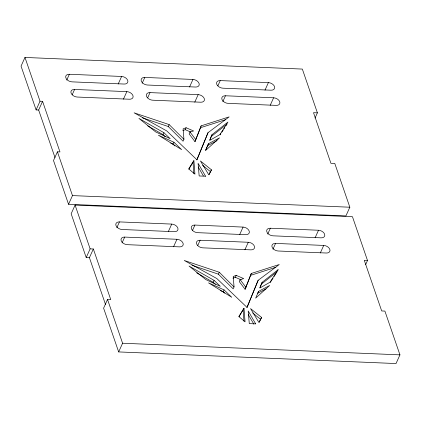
<?xml version="1.0" encoding="UTF-8"?>
<svg xmlns="http://www.w3.org/2000/svg" width="421" height="421" viewBox="0 0 421 421"><rect width="100%" height="100%" fill="white"/><g stroke="black" fill="none" stroke-linecap="round" stroke-linejoin="round"><path stroke-width="0.63" d="M142.461 117.854L168.268 126.526L183.067 141.209L183.94 139.277L183.109 128.837L186.098 127.747L193.597 130.963L190.013 132.005L189.14 133.936L194.976 141.656L201.175 125.842L229.145 116.891L208.042 132.647L196.823 159.933M194.976 141.656L201.175 125.842M191.955 265.283L218.378 274.166L233.181 288.848L234.055 286.912L233.218 276.476L236.213 275.381L243.706 278.602L240.123 279.644L239.254 281.575L245.09 289.295L251.29 273.482L279.255 264.53L258.152 280.286L246.932 307.572M245.09 289.295L251.29 273.482M209.784 140.035L212.016 134.683L227.966 122.053L219.951 134.557L209.747 140.382L212.016 134.683M259.894 287.675L262.13 282.323L278.081 269.693L277.428 271.14M262.13 282.323L259.862 288.022L270.061 282.191L278.081 269.693M208.042 132.647L196.954 159.812L166.742 130.915L134.115 112.823L169.142 124.595L183.94 139.277M258.152 280.286L247.064 307.451L216.852 278.555L184.224 260.462L219.252 272.234L234.055 286.912M205.653 150.165L208.469 143.714L219.567 137.825L205.553 150.492L208.469 143.714M258.578 291.353L255.663 298.131L269.677 285.464L258.578 291.353L257.705 293.284L266.03 288.869M315.034 118.064L317.392 112.844L302.341 69.076L24.976 57.445L21.05 66.139L36.101 109.913L38.648 110.018L42.574 101.324L40.027 101.219L36.101 109.913M66.744 80.064L69.36 74.264L121.611 76.459A5.252 3.431 24.3 0 1 127.731 80.453A5.252 3.431 24.3 0 1 124.221 84.047L71.97 81.858A5.252 3.431 24.3 0 1 65.85 77.859A5.252 3.431 24.3 0 1 69.36 74.264M72.223 94.662L74.58 89.447L126.832 91.636A5.252 3.431 24.3 0 1 132.952 95.635A5.252 3.431 24.3 0 1 129.442 99.23L77.19 97.035A5.252 3.431 24.3 0 1 71.07 93.041A5.252 3.431 24.3 0 1 74.58 89.447M42.574 101.324L59.971 151.928L57.424 151.823L53.499 160.517L68.549 204.285L345.915 215.915L349.84 207.221L334.79 163.448L330.917 163.285L313.519 112.686L317.392 112.844M118.206 83.989L121.611 76.459M68.549 204.285L72.475 195.591L57.424 151.823M365.67 264.541L367.501 260.483L352.451 216.715L75.085 205.085L71.16 213.779L86.21 257.552L89.42 257.684L93.346 248.99L90.136 248.858L86.21 257.552M123.427 99.172L126.832 91.636M142.182 83.226L144.798 77.427L192.955 79.448A5.252 3.431 24.3 0 1 199.075 83.447A5.252 3.431 24.3 0 1 195.56 87.036L147.408 85.021A5.252 3.431 24.3 0 1 141.288 81.021A5.252 3.431 24.3 0 1 144.798 77.427M147.666 97.825L150.018 92.609L198.17 94.63A5.252 3.431 24.3 0 1 204.29 98.625A5.252 3.431 24.3 0 1 200.78 102.219L152.628 100.198A5.252 3.431 24.3 0 1 146.508 96.204A5.252 3.431 24.3 0 1 150.018 92.609M116.854 227.703L119.469 221.904L171.721 224.093A5.252 3.431 24.3 0 1 177.841 228.093A5.252 3.431 24.3 0 1 174.331 231.687L122.079 229.498A5.252 3.431 24.3 0 1 115.959 225.498A5.252 3.431 24.3 0 1 119.469 221.904M165.306 136.772L163.069 134.646L163.937 132.715L138.909 118.39L155.702 131.947L170.205 138.672L163.937 132.715M168.268 126.526L169.142 124.595M189.55 86.984L192.955 79.448M122.074 242.88L124.69 237.086L176.941 239.275A5.252 3.431 24.3 0 1 183.061 243.275A5.252 3.431 24.3 0 1 179.551 246.869L127.3 244.675A5.252 3.431 24.3 0 1 121.18 240.68A5.252 3.431 24.3 0 1 124.69 237.086M174.878 145.913L173.063 144.171L173.936 142.24L158.422 135.209L181.64 149.639L173.936 142.24M194.77 102.161L198.17 94.63M93.346 248.99L110.744 299.594L107.534 299.463L103.608 308.156L118.659 351.924L396.024 363.555L399.95 354.861L384.899 311.087L381.689 310.951L364.291 260.352L367.501 260.483M182.835 130.552L185.229 129.679L186.098 127.747M217.883 85.81L220.241 80.59L268.393 82.611A5.252 3.431 24.3 0 1 274.513 86.605A5.252 3.431 24.3 0 1 271.003 90.199L222.851 88.184A5.252 3.431 24.3 0 1 216.731 84.184A5.252 3.431 24.3 0 1 220.241 80.59M188.876 169.179L193.892 160.638L194.949 174.183L188.713 168.9L193.892 160.638M222.841 101.566L225.461 95.772L273.613 97.793A5.252 3.431 24.3 0 1 279.733 101.787A5.252 3.431 24.3 0 1 276.223 105.382L228.071 103.361A5.252 3.431 24.3 0 1 221.951 99.367A5.252 3.431 24.3 0 1 225.461 95.772M168.321 231.629L171.721 224.093M118.659 351.924L122.585 343.231L107.534 299.463M173.541 246.811L176.941 239.275M209.111 174.526L211.474 169.826L200.428 160.954L208.795 174.804L211.474 169.826M192.555 230.282L194.912 225.067L243.064 227.087A5.252 3.431 24.3 0 1 249.185 231.082A5.252 3.431 24.3 0 1 245.675 234.676L197.523 232.66A5.252 3.431 24.3 0 1 191.402 228.661A5.252 3.431 24.3 0 1 194.912 225.067M264.993 90.147L268.393 82.611M197.775 245.464L200.133 240.249L248.285 242.27A5.252 3.431 24.3 0 1 254.405 246.264A5.252 3.431 24.3 0 1 250.895 249.858L202.738 247.837A5.252 3.431 24.3 0 1 196.618 243.843A5.252 3.431 24.3 0 1 200.133 240.249M270.208 105.324L273.613 97.793M215.415 284.412L213.179 282.286L214.052 280.354L189.018 266.03L205.811 279.586L220.32 286.312L214.052 280.354M218.378 274.166L219.252 272.234M239.665 234.623L243.064 227.087M224.535 293.116L223.172 291.811L224.046 289.874L208.532 282.849L231.755 297.279L224.046 289.874M244.88 249.8L248.285 242.27M232.945 278.186L235.339 277.318L236.213 275.381M267.735 234.029L270.35 228.229L318.508 230.25A5.252 3.431 24.3 0 1 324.628 234.244A5.252 3.431 24.3 0 1 321.112 237.839L272.961 235.823A5.252 3.431 24.3 0 1 266.84 231.824A5.252 3.431 24.3 0 1 270.35 228.229M238.991 316.818L244.006 308.277L245.059 321.823L238.828 316.539L244.006 308.277M272.955 249.206L275.571 243.412L323.723 245.427A5.252 3.431 24.3 0 1 329.843 249.427A5.252 3.431 24.3 0 1 326.333 253.021L278.181 251A5.252 3.431 24.3 0 1 272.061 247.006A5.252 3.431 24.3 0 1 275.571 243.412M260.931 318.913L261.583 317.466L250.537 308.593L258.904 322.444L261.583 317.466M315.103 237.781L318.508 230.25M320.323 252.963L323.723 245.427M259.225 322.165L260.715 319.397L252.679 312.945M220.125 134.857L220.82 133.767M221.867 132.136L223.262 129.963M223.961 128.879L224.656 127.789M226.051 125.616L227.098 123.984L211.147 136.615M270.235 282.496L273.024 278.144M274.071 276.513L275.466 274.339M276.16 273.255L276.86 272.166M261.257 284.254L276.692 272.029M207.595 145.645L217.031 140.64M200.307 127.773L225.782 119.622M250.416 275.413L275.897 267.256M72.475 195.591L349.84 207.221M122.585 343.231L399.95 354.861M185.229 129.679L190.418 131.905M235.339 277.318L241.107 279.791M170.679 143.087L173.063 144.171M220.194 290.458L223.172 291.811M147.708 125.858L163.069 134.646M196.681 272.845L213.179 282.286M202.569 165.306L210.6 171.757M190.013 132.005L195.849 139.725M240.123 279.644L245.959 287.364M198.196 166.969L203.39 175.92M248.306 314.608L253.826 324.117M24.976 57.445L40.027 101.219M75.085 205.085L90.136 248.858M38.648 110.018L54.988 157.538M89.42 257.684L105.55 304.583M243.133 310.209L243.985 321.17M193.018 162.569L193.876 173.536M205.559 176.225L199.165 175.973L198.096 163.359L205.559 176.225M255.673 323.865L249.279 323.612L248.206 310.993L255.673 323.865"/></g></svg>
